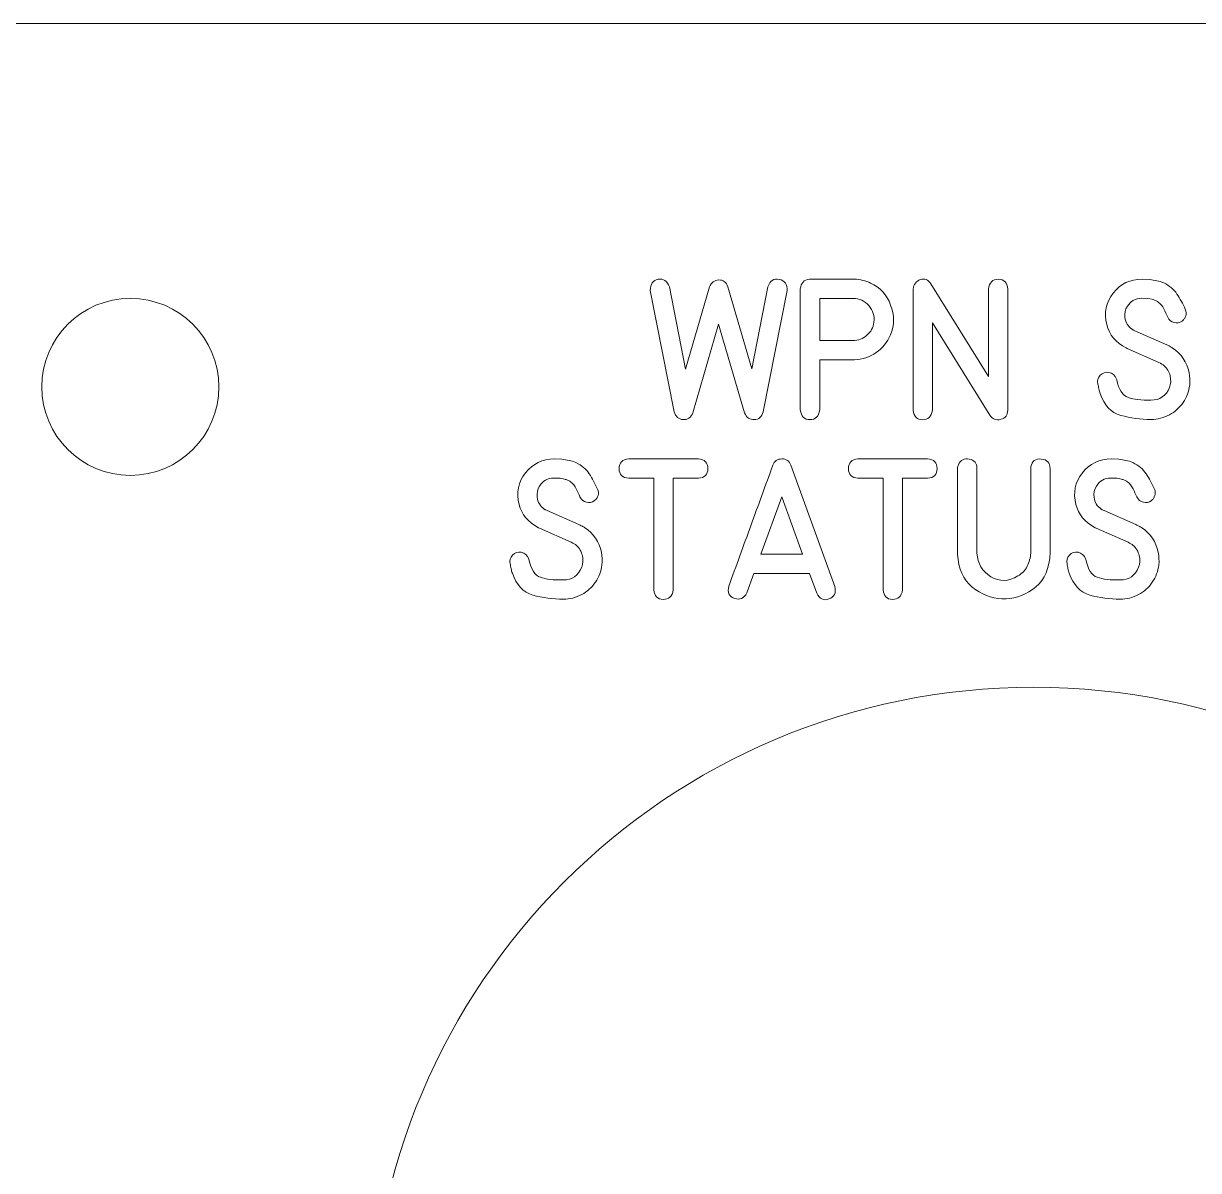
# Model space of a CAD drawing. Header units: millimetres. Extents: x -72 to 72, y -60 to 60.
# Drawn here: x 18.9 to 45.45, y 34.3 to 60.22 of the extents above; entities that cross this region are included whole.
import ezdxf

# ---------------------------------------------------------------- set-up
doc = ezdxf.new("R2010")
doc.units = ezdxf.units.MM
for name, color, linetype in [('CUT', 7, 'Continuous'), ('ENGRAVE', 1, 'Continuous'), ('KNOB_REF_DO_NOT_CUT', 8, 'Continuous')]:
    doc.layers.add(name, color=color, linetype=linetype)

msp = doc.modelspace()

# ---------------------------------------------------------------- linework, layer by layer
at = {"layer": 'CUT', "lineweight": 9}
msp.add_ellipse((21.3111, 52.0091), major_axis=(0, 2), ratio=1, dxfattribs=at)
msp.add_open_spline([(70.6599, -60.1342), (70.9361, -60.152), (71.2072, -60.0547), (71.409, -59.8654), (71.409, -59.8654), (71.6108, -59.676), (71.7252, -59.413), (71.725, -59.1363), (71.725, -59.1363), (71.725, -59.1363), (71.725, -45.2787), (71.725, -45.2787), (71.725, -45.2787), (71.7248, -45.0133), (71.6193, -44.7589), (71.4315, -44.5713), (71.4315, -44.5713), (71.2437, -44.3838), (70.9904, -44.2785), (70.725, -44.2787), (70.725, -44.2787), (70.725, -44.2787), (68.2625, -44.2787), (68.2625, -44.2787), (68.2625, -44.2787), (65.9403, -44.2787), (63.7945, -43.0398), (62.6333, -41.0287), (62.6333, -41.0287), (61.4722, -39.0176), (61.4722, -36.5398), (62.6333, -34.5287), (62.6333, -34.5287), (63.7945, -32.5176), (65.9403, -31.2787), (68.2625, -31.2787), (68.2625, -31.2787), (68.2625, -31.2787), (70.725, -31.2787), (70.725, -31.2787), (70.725, -31.2787), (70.9904, -31.2785), (71.2448, -31.173), (71.4324, -30.9852), (71.4324, -30.9852), (71.6199, -30.7974), (71.7252, -30.5441), (71.725, -30.2787), (71.725, -30.2787), (71.725, -30.2787), (71.725, 40.4463), (71.725, 40.4463), (71.725, 40.4463), (71.7248, 40.7117), (71.6193, 40.9661), (71.4315, 41.1537), (71.4315, 41.1537), (71.2437, 41.3412), (70.9904, 41.4465), (70.725, 41.4463), (70.725, 41.4463), (70.725, 41.4463), (68.2625, 41.4463), (68.2625, 41.4463), (68.2625, 41.4463), (65.9403, 41.4463), (63.7945, 42.6852), (62.6333, 44.6963), (62.6333, 44.6963), (61.4722, 46.7074), (61.4722, 49.1852), (62.6333, 51.1963), (62.6333, 51.1963), (63.7945, 53.2074), (65.9403, 54.4463), (68.2625, 54.4463), (68.2625, 54.4463), (68.2625, 54.4463), (70.725, 54.4463), (70.725, 54.4463), (70.725, 54.4463), (70.9904, 54.4465), (71.2448, 54.552), (71.4324, 54.7398), (71.4324, 54.7398), (71.6199, 54.9276), (71.7252, 55.1809), (71.725, 55.4463), (71.725, 55.4463), (71.725, 55.4463), (71.725, 59.2206), (71.725, 59.2206), (71.725, 59.2206), (71.7248, 59.486), (71.6193, 59.7404), (71.4315, 59.928), (71.4315, 59.928), (71.2437, 60.1155), (70.9904, 60.2208), (70.725, 60.2206), (70.725, 60.2206), (70.725, 60.2206), (-70.725, 60.2206), (-70.725, 60.2206), (-70.725, 60.2206), (-70.9904, 60.2204), (-71.2448, 60.1148), (-71.4324, 59.9271), (-71.4324, 59.9271), (-71.6199, 59.7393), (-71.7252, 59.486), (-71.725, 59.2206), (-71.725, 59.2206), (-71.725, 59.2206), (-71.725, 55.4463), (-71.725, 55.4463), (-71.725, 55.4463), (-71.7248, 55.1809), (-71.6192, 54.9265), (-71.4315, 54.7389), (-71.4315, 54.7389), (-71.2437, 54.5514), (-70.9904, 54.4461), (-70.725, 54.4463), (-70.725, 54.4463), (-70.725, 54.4463), (-68.2625, 54.4463), (-68.2625, 54.4463), (-68.2625, 54.4463), (-65.9403, 54.4463), (-63.7944, 53.2074), (-62.6333, 51.1963), (-62.6333, 51.1963), (-61.4722, 49.1852), (-61.4722, 46.7074), (-62.6333, 44.6963), (-62.6333, 44.6963), (-63.7944, 42.6852), (-65.9403, 41.4463), (-68.2625, 41.4463), (-68.2625, 41.4463), (-68.2625, 41.4463), (-70.725, 41.4463), (-70.725, 41.4463), (-70.725, 41.4463), (-70.9904, 41.4461), (-71.2448, 41.3405), (-71.4324, 41.1528), (-71.4324, 41.1528), (-71.6199, 40.965), (-71.7252, 40.7117), (-71.725, 40.4463), (-71.725, 40.4463), (-71.725, 40.4463), (-71.725, -30.2787), (-71.725, -30.2787), (-71.725, -30.2787), (-71.7248, -30.5441), (-71.6192, -30.7985), (-71.4315, -30.9861), (-71.4315, -30.9861), (-71.2437, -31.1736), (-70.9904, -31.2789), (-70.725, -31.2787), (-70.725, -31.2787), (-70.725, -31.2787), (-68.2625, -31.2787), (-68.2625, -31.2787), (-68.2625, -31.2787), (-65.9403, -31.2787), (-63.7944, -32.5176), (-62.6333, -34.5287), (-62.6333, -34.5287), (-61.4722, -36.5398), (-61.4722, -39.0176), (-62.6333, -41.0287), (-62.6333, -41.0287), (-63.7944, -43.0398), (-65.9403, -44.2787), (-68.2625, -44.2787), (-68.2625, -44.2787), (-68.2625, -44.2787), (-70.725, -44.2787), (-70.725, -44.2787), (-70.725, -44.2787), (-70.9904, -44.2789), (-71.2448, -44.3845), (-71.4324, -44.5722), (-71.4324, -44.5722), (-71.6199, -44.76), (-71.7252, -45.0133), (-71.725, -45.2787), (-71.725, -45.2787), (-71.725, -45.2787), (-71.725, -49.9113), (-71.725, -49.9113), (-71.725, -49.9113), (-71.7247, -50.4387), (-71.3163, -50.8752), (-70.7901, -50.9092), (-70.7901, -50.9092), (-70.7901, -50.9092), (70.6599, -60.1342), (70.6599, -60.1342)], degree=3, knots=[0, 0, 0, 0, 0.0192308, 0.0192308, 0.0192308, 0.0192308, 0.0384615, 0.0384615, 0.0384615, 0.0384615, 0.0576923, 0.0576923, 0.0576923, 0.0576923, 0.0769231, 0.0769231, 0.0769231, 0.0769231, 0.0961538, 0.0961538, 0.0961538, 0.0961538, 0.1153846, 0.1153846, 0.1153846, 0.1153846, 0.1346154, 0.1346154, 0.1346154, 0.1346154, 0.1538462, 0.1538462, 0.1538462, 0.1538462, 0.1730769, 0.1730769, 0.1730769, 0.1730769, 0.1923077, 0.1923077, 0.1923077, 0.1923077, 0.2115385, 0.2115385, 0.2115385, 0.2115385, 0.2307692, 0.2307692, 0.2307692, 0.2307692, 0.25, 0.25, 0.25, 0.25, 0.2692308, 0.2692308, 0.2692308, 0.2692308, 0.2884615, 0.2884615, 0.2884615, 0.2884615, 0.3076923, 0.3076923, 0.3076923, 0.3076923, 0.3269231, 0.3269231, 0.3269231, 0.3269231, 0.3461538, 0.3461538, 0.3461538, 0.3461538, 0.3653846, 0.3653846, 0.3653846, 0.3653846, 0.3846154, 0.3846154, 0.3846154, 0.3846154, 0.4038462, 0.4038462, 0.4038462, 0.4038462, 0.4230769, 0.4230769, 0.4230769, 0.4230769, 0.4423077, 0.4423077, 0.4423077, 0.4423077, 0.4615385, 0.4615385, 0.4615385, 0.4615385, 0.4807692, 0.4807692, 0.4807692, 0.4807692, 0.5, 0.5, 0.5, 0.5, 0.5192308, 0.5192308, 0.5192308, 0.5192308, 0.5384615, 0.5384615, 0.5384615, 0.5384615, 0.5576923, 0.5576923, 0.5576923, 0.5576923, 0.5769231, 0.5769231, 0.5769231, 0.5769231, 0.5961538, 0.5961538, 0.5961538, 0.5961538, 0.6153846, 0.6153846, 0.6153846, 0.6153846, 0.6346154, 0.6346154, 0.6346154, 0.6346154, 0.6538462, 0.6538462, 0.6538462, 0.6538462, 0.6730769, 0.6730769, 0.6730769, 0.6730769, 0.6923077, 0.6923077, 0.6923077, 0.6923077, 0.7115385, 0.7115385, 0.7115385, 0.7115385, 0.7307692, 0.7307692, 0.7307692, 0.7307692, 0.75, 0.75, 0.75, 0.75, 0.7692308, 0.7692308, 0.7692308, 0.7692308, 0.7884615, 0.7884615, 0.7884615, 0.7884615, 0.8076923, 0.8076923, 0.8076923, 0.8076923, 0.8269231, 0.8269231, 0.8269231, 0.8269231, 0.8461538, 0.8461538, 0.8461538, 0.8461538, 0.8653846, 0.8653846, 0.8653846, 0.8653846, 0.8846154, 0.8846154, 0.8846154, 0.8846154, 0.9038462, 0.9038462, 0.9038462, 0.9038462, 0.9230769, 0.9230769, 0.9230769, 0.9230769, 0.9423077, 0.9423077, 0.9423077, 0.9423077, 0.9615385, 0.9615385, 0.9615385, 0.9615385, 1, 1, 1, 1], dxfattribs=at)
at = {"layer": 'ENGRAVE', "lineweight": 9}
for points, knots in [([(34.8162, 54.2674), (34.8162, 54.2674), (35.3591, 52.4132), (35.3591, 52.4132), (35.3591, 52.4132), (35.3591, 52.4132), (35.7216, 54.2674), (35.7216, 54.2674), (35.7216, 54.2674), (35.765, 54.4071), (35.8502, 54.4637), (35.9767, 54.4378), (35.9767, 54.4378), (36.1037, 54.4118), (36.1614, 54.3277), (36.1513, 54.1853), (36.1513, 54.1853), (36.1513, 54.1853), (35.6147, 51.4474), (35.6147, 51.4474), (35.6147, 51.4474), (35.5819, 51.3326), (35.5142, 51.2733), (35.4126, 51.2691), (35.4126, 51.2691), (35.311, 51.2649), (35.2369, 51.3173), (35.1914, 51.4257), (35.1914, 51.4257), (35.1914, 51.4257), (34.6056, 53.4255), (34.6056, 53.4255), (34.6056, 53.4255), (34.6056, 53.4255), (34.0241, 51.4257), (34.0241, 51.4257), (34.0241, 51.4257), (33.977, 51.3141), (33.9039, 51.2617), (33.8055, 51.2691), (33.8055, 51.2691), (33.7076, 51.2765), (33.6383, 51.3358), (33.5981, 51.4474), (33.5981, 51.4474), (33.5981, 51.4474), (33.0615, 54.1853), (33.0615, 54.1853), (33.0615, 54.1853), (33.0615, 54.333), (33.1202, 54.4182), (33.2382, 54.4404), (33.2382, 54.4404), (33.3562, 54.4626), (33.442, 54.4049), (33.4954, 54.2674), (33.4954, 54.2674), (33.4954, 54.2674), (33.8537, 52.41), (33.8537, 52.41), (33.8537, 52.41), (33.8537, 52.41), (34.3961, 54.2674), (34.3961, 54.2674), (34.3961, 54.2674), (34.4405, 54.3695), (34.5119, 54.4224), (34.6093, 54.4256), (34.6093, 54.4256), (34.7072, 54.4288), (34.776, 54.3758), (34.8162, 54.2674)], [0, 0, 0, 0, 0.0526316, 0.0526316, 0.0526316, 0.0526316, 0.1052632, 0.1052632, 0.1052632, 0.1052632, 0.1578947, 0.1578947, 0.1578947, 0.1578947, 0.2105263, 0.2105263, 0.2105263, 0.2105263, 0.2631579, 0.2631579, 0.2631579, 0.2631579, 0.3157895, 0.3157895, 0.3157895, 0.3157895, 0.3684211, 0.3684211, 0.3684211, 0.3684211, 0.4210526, 0.4210526, 0.4210526, 0.4210526, 0.4736842, 0.4736842, 0.4736842, 0.4736842, 0.5263158, 0.5263158, 0.5263158, 0.5263158, 0.5789474, 0.5789474, 0.5789474, 0.5789474, 0.6315789, 0.6315789, 0.6315789, 0.6315789, 0.6842105, 0.6842105, 0.6842105, 0.6842105, 0.7368421, 0.7368421, 0.7368421, 0.7368421, 0.7894737, 0.7894737, 0.7894737, 0.7894737, 0.8421053, 0.8421053, 0.8421053, 0.8421053, 0.8947368, 0.8947368, 0.8947368, 0.8947368, 1, 1, 1, 1]), ([(37.6441, 54.4441), (37.6441, 54.4441), (37.6737, 54.4441), (37.6737, 54.4441), (37.6737, 54.4441), (37.806, 54.4346), (37.9277, 54.4049), (38.0394, 54.3541), (38.0394, 54.3541), (38.2532, 54.2541), (38.4045, 54.089), (38.4934, 53.8594), (38.4934, 53.8594), (38.5823, 53.6302), (38.5813, 53.4064), (38.4908, 53.1884), (38.4908, 53.1884), (38.4172, 53.0159), (38.3087, 52.8804), (38.1648, 52.783), (38.1648, 52.783), (38.0214, 52.6852), (37.8574, 52.6306), (37.6737, 52.6195), (37.6737, 52.6195), (37.6737, 52.6195), (37.6441, 52.6179), (37.6441, 52.6179), (37.6441, 52.6179), (37.6441, 52.6179), (36.8906, 52.6179), (36.8906, 52.6179), (36.8906, 52.6179), (36.8906, 52.6179), (36.8906, 51.4876), (36.8906, 51.4876), (36.8906, 51.4876), (36.8721, 51.3421), (36.7985, 51.2691), (36.6704, 51.2691), (36.6704, 51.2691), (36.5424, 51.2691), (36.4694, 51.3421), (36.4519, 51.4876), (36.4519, 51.4876), (36.4519, 51.4876), (36.4519, 54.2271), (36.4519, 54.2271), (36.4519, 54.2271), (36.4672, 54.3552), (36.5355, 54.4277), (36.6567, 54.4441), (36.6567, 54.4441), (36.6567, 54.4441), (36.6704, 54.4441), (36.6704, 54.4441), (36.6704, 54.4441), (36.6704, 54.4441), (37.6441, 54.4441), (37.6441, 54.4441)], [0, 0, 0, 0, 0.0625, 0.0625, 0.0625, 0.0625, 0.125, 0.125, 0.125, 0.125, 0.1875, 0.1875, 0.1875, 0.1875, 0.25, 0.25, 0.25, 0.25, 0.3125, 0.3125, 0.3125, 0.3125, 0.375, 0.375, 0.375, 0.375, 0.4375, 0.4375, 0.4375, 0.4375, 0.5, 0.5, 0.5, 0.5, 0.5625, 0.5625, 0.5625, 0.5625, 0.625, 0.625, 0.625, 0.625, 0.6875, 0.6875, 0.6875, 0.6875, 0.75, 0.75, 0.75, 0.75, 0.8125, 0.8125, 0.8125, 0.8125, 0.875, 0.875, 0.875, 0.875, 1, 1, 1, 1]), ([(41.1398, 51.4829), (41.1398, 51.3744), (41.0874, 51.3056), (40.9826, 51.276), (40.9826, 51.276), (40.8773, 51.2469), (40.7964, 51.2776), (40.7382, 51.3686), (40.7382, 51.3686), (40.7382, 51.3686), (39.4359, 53.4567), (39.4359, 53.4567), (39.4359, 53.4567), (39.4359, 53.4567), (39.4359, 51.4829), (39.4359, 51.4829), (39.4359, 51.4829), (39.4131, 51.3384), (39.3401, 51.2659), (39.2168, 51.2659), (39.2168, 51.2659), (39.093, 51.2659), (39.0205, 51.3384), (38.9988, 51.4829), (38.9988, 51.4829), (38.9988, 51.4829), (38.9988, 54.2208), (38.9988, 54.2208), (38.9988, 54.2208), (39.0141, 54.3282), (39.0692, 54.3991), (39.1639, 54.4335), (39.1639, 54.4335), (39.2586, 54.4674), (39.3375, 54.4351), (39.4004, 54.3372), (39.4004, 54.3372), (39.4004, 54.3372), (40.7027, 52.2459), (40.7027, 52.2459), (40.7027, 52.2459), (40.7027, 52.2459), (40.7027, 54.2208), (40.7027, 54.2208), (40.7027, 54.2208), (40.7223, 54.3684), (40.7974, 54.442), (40.9281, 54.4404), (40.9281, 54.4404), (41.0588, 54.4388), (41.1292, 54.3658), (41.1398, 54.2208), (41.1398, 54.2208), (41.1398, 54.2208), (41.1398, 51.4829), (41.1398, 51.4829)], [0, 0, 0, 0, 0.0666667, 0.0666667, 0.0666667, 0.0666667, 0.1333333, 0.1333333, 0.1333333, 0.1333333, 0.2, 0.2, 0.2, 0.2, 0.2666667, 0.2666667, 0.2666667, 0.2666667, 0.3333333, 0.3333333, 0.3333333, 0.3333333, 0.4, 0.4, 0.4, 0.4, 0.4666667, 0.4666667, 0.4666667, 0.4666667, 0.5333333, 0.5333333, 0.5333333, 0.5333333, 0.6, 0.6, 0.6, 0.6, 0.6666667, 0.6666667, 0.6666667, 0.6666667, 0.7333333, 0.7333333, 0.7333333, 0.7333333, 0.8, 0.8, 0.8, 0.8, 0.8666667, 0.8666667, 0.8666667, 0.8666667, 1, 1, 1, 1]), ([(44.7318, 52.9587), (44.7318, 52.9587), (44.7566, 52.9481), (44.7566, 52.9481), (44.7566, 52.9481), (44.7566, 52.9481), (44.7847, 52.9344), (44.7847, 52.9344), (44.7847, 52.9344), (44.7847, 52.9344), (44.8095, 52.9201), (44.8095, 52.9201), (44.8095, 52.9201), (44.8164, 52.9148), (44.8249, 52.91), (44.8334, 52.9053), (44.8334, 52.9053), (44.8424, 52.9011), (44.8508, 52.8958), (44.8593, 52.891), (44.8593, 52.891), (45.0635, 52.7566), (45.1905, 52.5703), (45.2387, 52.3327), (45.2387, 52.3327), (45.2572, 52.2396), (45.2615, 52.1438), (45.2514, 52.0459), (45.2514, 52.0459), (45.2345, 51.9052), (45.1853, 51.7755), (45.1032, 51.6559), (45.1032, 51.6559), (45.0212, 51.5363), (44.918, 51.4443), (44.7942, 51.3792), (44.7942, 51.3792), (44.6608, 51.3088), (44.5227, 51.2739), (44.3799, 51.2739), (44.3799, 51.2739), (44.1401, 51.2739), (43.9115, 51.3046), (43.693, 51.3659), (43.693, 51.3659), (43.475, 51.4273), (43.3194, 51.5919), (43.2268, 51.8597), (43.2268, 51.8597), (43.2141, 51.894), (43.2051, 51.929), (43.1988, 51.965), (43.1988, 51.965), (43.1924, 52.0015), (43.185, 52.0375), (43.1771, 52.074), (43.1771, 52.074), (43.1617, 52.148), (43.1797, 52.2137), (43.2321, 52.2708), (43.2321, 52.2708), (43.284, 52.3274), (43.349, 52.3491), (43.4263, 52.3359), (43.4263, 52.3359), (43.5083, 52.319), (43.5649, 52.2687), (43.5972, 52.184), (43.5972, 52.184), (43.5972, 52.184), (43.602, 52.1697), (43.602, 52.1697), (43.602, 52.1697), (43.6512, 51.9454), (43.738, 51.8115), (43.8613, 51.7681), (43.8613, 51.7681), (43.9851, 51.7247), (44.1566, 51.7051), (44.3767, 51.7094), (44.3767, 51.7094), (44.5794, 51.7094), (44.7185, 51.8046), (44.7942, 51.9946), (44.7942, 51.9946), (44.827, 52.0793), (44.8323, 52.1676), (44.8095, 52.2592), (44.8095, 52.2592), (44.7868, 52.3502), (44.7418, 52.4269), (44.6746, 52.4878), (44.6746, 52.4878), (44.6444, 52.5137), (44.6053, 52.5375), (44.5566, 52.5603), (44.5566, 52.5603), (44.5566, 52.5603), (43.8391, 52.8751), (43.8391, 52.8751), (43.8391, 52.8751), (43.8391, 52.8751), (43.8158, 52.8878), (43.8158, 52.8878), (43.8158, 52.8878), (43.5808, 53.0116), (43.4353, 53.1879), (43.3787, 53.4165), (43.3787, 53.4165), (43.3094, 53.681), (43.3575, 53.9181), (43.5237, 54.1287), (43.5237, 54.1287), (43.6893, 54.3388), (43.9073, 54.4441), (44.1767, 54.4441), (44.1767, 54.4441), (44.1767, 54.4441), (44.3476, 54.4393), (44.3476, 54.4393), (44.3476, 54.4393), (44.4031, 54.4293), (44.4571, 54.4192), (44.5084, 54.4092), (44.5084, 54.4092), (44.5603, 54.3997), (44.6127, 54.3827), (44.6651, 54.3589), (44.6651, 54.3589), (44.7953, 54.2981), (44.8953, 54.2139), (44.9646, 54.1076), (44.9646, 54.1076), (45.0339, 54.0012), (45.0964, 53.8858), (45.1519, 53.762), (45.1519, 53.762), (45.1572, 53.7504), (45.162, 53.7371), (45.1662, 53.7218), (45.1662, 53.7218), (45.1773, 53.671), (45.172, 53.625), (45.1503, 53.5837), (45.1503, 53.5837), (45.1382, 53.5577), (45.1249, 53.5382), (45.1117, 53.5249), (45.1117, 53.5249), (45.0985, 53.5112), (45.0874, 53.5022), (45.0794, 53.4969), (45.0794, 53.4969), (45.0254, 53.4588), (44.9667, 53.4472), (44.9027, 53.463), (44.9027, 53.463), (44.8381, 53.4773), (44.7894, 53.5186), (44.755, 53.5869), (44.755, 53.5869), (44.7281, 53.6466), (44.6995, 53.708), (44.6693, 53.7705), (44.6693, 53.7705), (44.6386, 53.8329), (44.5958, 53.8848), (44.5413, 53.9266), (44.5413, 53.9266), (44.5185, 53.943), (44.4963, 53.9552), (44.4751, 53.9626), (44.4751, 53.9626), (44.4539, 53.9705), (44.4307, 53.979), (44.4047, 53.9885), (44.4047, 53.9885), (44.4047, 53.9885), (44.3042, 54.0054), (44.3042, 54.0054), (44.3042, 54.0054), (44.3042, 54.0054), (44.1613, 54.0102), (44.1613, 54.0102), (44.1613, 54.0102), (44.0227, 54.0081), (43.9168, 53.9483), (43.8438, 53.8303), (43.8438, 53.8303), (43.7941, 53.7546), (43.7756, 53.6705), (43.7877, 53.5773), (43.7877, 53.5773), (43.802, 53.463), (43.856, 53.3741), (43.9491, 53.3106), (43.9491, 53.3106), (43.9534, 53.308), (43.9576, 53.3043), (43.9629, 53.3006), (43.9629, 53.3006), (43.9682, 53.2974), (43.974, 53.2937), (43.9798, 53.2905), (43.9798, 53.2905), (43.9798, 53.2905), (43.9973, 53.2831), (43.9973, 53.2831), (43.9973, 53.2831), (43.9973, 53.2831), (44.0158, 53.2752), (44.0158, 53.2752), (44.0158, 53.2752), (44.0158, 53.2752), (44.7318, 52.9587), (44.7318, 52.9587)], [0, 0, 0, 0, 0.0181818, 0.0181818, 0.0181818, 0.0181818, 0.0363636, 0.0363636, 0.0363636, 0.0363636, 0.0545455, 0.0545455, 0.0545455, 0.0545455, 0.0727273, 0.0727273, 0.0727273, 0.0727273, 0.0909091, 0.0909091, 0.0909091, 0.0909091, 0.1090909, 0.1090909, 0.1090909, 0.1090909, 0.1272727, 0.1272727, 0.1272727, 0.1272727, 0.1454545, 0.1454545, 0.1454545, 0.1454545, 0.1636364, 0.1636364, 0.1636364, 0.1636364, 0.1818182, 0.1818182, 0.1818182, 0.1818182, 0.2, 0.2, 0.2, 0.2, 0.2181818, 0.2181818, 0.2181818, 0.2181818, 0.2363636, 0.2363636, 0.2363636, 0.2363636, 0.2545455, 0.2545455, 0.2545455, 0.2545455, 0.2727273, 0.2727273, 0.2727273, 0.2727273, 0.2909091, 0.2909091, 0.2909091, 0.2909091, 0.3090909, 0.3090909, 0.3090909, 0.3090909, 0.3272727, 0.3272727, 0.3272727, 0.3272727, 0.3454545, 0.3454545, 0.3454545, 0.3454545, 0.3636364, 0.3636364, 0.3636364, 0.3636364, 0.3818182, 0.3818182, 0.3818182, 0.3818182, 0.4, 0.4, 0.4, 0.4, 0.4181818, 0.4181818, 0.4181818, 0.4181818, 0.4363636, 0.4363636, 0.4363636, 0.4363636, 0.4545455, 0.4545455, 0.4545455, 0.4545455, 0.4727273, 0.4727273, 0.4727273, 0.4727273, 0.4909091, 0.4909091, 0.4909091, 0.4909091, 0.5090909, 0.5090909, 0.5090909, 0.5090909, 0.5272727, 0.5272727, 0.5272727, 0.5272727, 0.5454545, 0.5454545, 0.5454545, 0.5454545, 0.5636364, 0.5636364, 0.5636364, 0.5636364, 0.5818182, 0.5818182, 0.5818182, 0.5818182, 0.6, 0.6, 0.6, 0.6, 0.6181818, 0.6181818, 0.6181818, 0.6181818, 0.6363636, 0.6363636, 0.6363636, 0.6363636, 0.6545455, 0.6545455, 0.6545455, 0.6545455, 0.6727273, 0.6727273, 0.6727273, 0.6727273, 0.6909091, 0.6909091, 0.6909091, 0.6909091, 0.7090909, 0.7090909, 0.7090909, 0.7090909, 0.7272727, 0.7272727, 0.7272727, 0.7272727, 0.7454545, 0.7454545, 0.7454545, 0.7454545, 0.7636364, 0.7636364, 0.7636364, 0.7636364, 0.7818182, 0.7818182, 0.7818182, 0.7818182, 0.8, 0.8, 0.8, 0.8, 0.8181818, 0.8181818, 0.8181818, 0.8181818, 0.8363636, 0.8363636, 0.8363636, 0.8363636, 0.8545455, 0.8545455, 0.8545455, 0.8545455, 0.8727273, 0.8727273, 0.8727273, 0.8727273, 0.8909091, 0.8909091, 0.8909091, 0.8909091, 0.9090909, 0.9090909, 0.9090909, 0.9090909, 0.9272727, 0.9272727, 0.9272727, 0.9272727, 0.9454545, 0.9454545, 0.9454545, 0.9454545, 0.9636364, 0.9636364, 0.9636364, 0.9636364, 1, 1, 1, 1]), ([(37.6441, 54.007), (37.6441, 54.007), (36.8906, 54.007), (36.8906, 54.007), (36.8906, 54.007), (36.8906, 54.007), (36.8906, 53.0566), (36.8906, 53.0566), (36.8906, 53.0566), (36.8906, 53.0566), (37.6441, 53.0566), (37.6441, 53.0566), (37.6441, 53.0566), (37.7621, 53.0566), (37.8658, 53.0958), (37.9563, 53.1746), (37.9563, 53.1746), (38.0468, 53.2529), (38.0997, 53.3514), (38.1156, 53.4688), (38.1156, 53.4688), (38.1341, 53.6117), (38.0955, 53.7371), (38.0008, 53.8451), (38.0008, 53.8451), (37.9055, 53.953), (37.7865, 54.007), (37.6441, 54.007)], [0, 0, 0, 0, 0.125, 0.125, 0.125, 0.125, 0.25, 0.25, 0.25, 0.25, 0.375, 0.375, 0.375, 0.375, 0.5, 0.5, 0.5, 0.5, 0.625, 0.625, 0.625, 0.625, 0.75, 0.75, 0.75, 0.75, 1, 1, 1, 1]), ([(31.4492, 48.8964), (31.4492, 48.8964), (31.474, 48.8858), (31.474, 48.8858), (31.474, 48.8858), (31.474, 48.8858), (31.5021, 48.8721), (31.5021, 48.8721), (31.5021, 48.8721), (31.5021, 48.8721), (31.5269, 48.8578), (31.5269, 48.8578), (31.5269, 48.8578), (31.5338, 48.8525), (31.5423, 48.8477), (31.5508, 48.843), (31.5508, 48.843), (31.5598, 48.8388), (31.5682, 48.8335), (31.5767, 48.8287), (31.5767, 48.8287), (31.7809, 48.6943), (31.9079, 48.508), (31.9561, 48.2704), (31.9561, 48.2704), (31.9746, 48.1773), (31.9789, 48.0815), (31.9688, 47.9836), (31.9688, 47.9836), (31.9519, 47.8429), (31.9027, 47.7132), (31.8206, 47.5936), (31.8206, 47.5936), (31.7386, 47.474), (31.6354, 47.382), (31.5116, 47.3169), (31.5116, 47.3169), (31.3782, 47.2465), (31.2401, 47.2116), (31.0973, 47.2116), (31.0973, 47.2116), (30.8575, 47.2116), (30.6289, 47.2423), (30.4104, 47.3036), (30.4104, 47.3036), (30.1924, 47.365), (30.0368, 47.5296), (29.9442, 47.7974), (29.9442, 47.7974), (29.9315, 47.8317), (29.9225, 47.8667), (29.9162, 47.9027), (29.9162, 47.9027), (29.9098, 47.9392), (29.9024, 47.9752), (29.8945, 48.0117), (29.8945, 48.0117), (29.8791, 48.0857), (29.8971, 48.1514), (29.9495, 48.2085), (29.9495, 48.2085), (30.0014, 48.2651), (30.0664, 48.2868), (30.1437, 48.2736), (30.1437, 48.2736), (30.2257, 48.2567), (30.2823, 48.2064), (30.3146, 48.1217), (30.3146, 48.1217), (30.3146, 48.1217), (30.3194, 48.1074), (30.3194, 48.1074), (30.3194, 48.1074), (30.3686, 47.8831), (30.4554, 47.7492), (30.5787, 47.7058), (30.5787, 47.7058), (30.7025, 47.6624), (30.874, 47.6428), (31.0941, 47.6471), (31.0941, 47.6471), (31.2968, 47.6471), (31.4359, 47.7423), (31.5116, 47.9323), (31.5116, 47.9323), (31.5444, 48.017), (31.5497, 48.1053), (31.5269, 48.1969), (31.5269, 48.1969), (31.5042, 48.2879), (31.4592, 48.3646), (31.392, 48.4255), (31.392, 48.4255), (31.3618, 48.4514), (31.3227, 48.4752), (31.274, 48.498), (31.274, 48.498), (31.274, 48.498), (30.5565, 48.8128), (30.5565, 48.8128), (30.5565, 48.8128), (30.5565, 48.8128), (30.5332, 48.8255), (30.5332, 48.8255), (30.5332, 48.8255), (30.2982, 48.9493), (30.1527, 49.1256), (30.0961, 49.3542), (30.0961, 49.3542), (30.0268, 49.6187), (30.0749, 49.8558), (30.2411, 50.0664), (30.2411, 50.0664), (30.4067, 50.2765), (30.6247, 50.3818), (30.8941, 50.3818), (30.8941, 50.3818), (30.8941, 50.3818), (31.065, 50.377), (31.065, 50.377), (31.065, 50.377), (31.1205, 50.367), (31.1745, 50.3569), (31.2258, 50.3469), (31.2258, 50.3469), (31.2777, 50.3374), (31.3301, 50.3204), (31.3825, 50.2966), (31.3825, 50.2966), (31.5127, 50.2358), (31.6127, 50.1516), (31.682, 50.0453), (31.682, 50.0453), (31.7513, 49.9389), (31.8138, 49.8235), (31.8693, 49.6997), (31.8693, 49.6997), (31.8746, 49.6881), (31.8794, 49.6748), (31.8836, 49.6595), (31.8836, 49.6595), (31.8947, 49.6087), (31.8894, 49.5627), (31.8677, 49.5214), (31.8677, 49.5214), (31.8556, 49.4954), (31.8423, 49.4759), (31.8291, 49.4626), (31.8291, 49.4626), (31.8159, 49.4489), (31.8048, 49.4399), (31.7968, 49.4346), (31.7968, 49.4346), (31.7428, 49.3965), (31.6841, 49.3849), (31.6201, 49.4007), (31.6201, 49.4007), (31.5555, 49.415), (31.5068, 49.4563), (31.4724, 49.5246), (31.4724, 49.5246), (31.4455, 49.5843), (31.4169, 49.6457), (31.3867, 49.7082), (31.3867, 49.7082), (31.356, 49.7706), (31.3132, 49.8225), (31.2587, 49.8643), (31.2587, 49.8643), (31.2359, 49.8807), (31.2137, 49.8929), (31.1925, 49.9003), (31.1925, 49.9003), (31.1713, 49.9082), (31.1481, 49.9167), (31.1221, 49.9262), (31.1221, 49.9262), (31.1221, 49.9262), (31.0216, 49.9431), (31.0216, 49.9431), (31.0216, 49.9431), (31.0216, 49.9431), (30.8787, 49.9479), (30.8787, 49.9479), (30.8787, 49.9479), (30.7401, 49.9458), (30.6342, 49.886), (30.5612, 49.768), (30.5612, 49.768), (30.5115, 49.6923), (30.493, 49.6082), (30.5051, 49.515), (30.5051, 49.515), (30.5194, 49.4007), (30.5734, 49.3118), (30.6665, 49.2483), (30.6665, 49.2483), (30.6708, 49.2457), (30.675, 49.242), (30.6803, 49.2383), (30.6803, 49.2383), (30.6856, 49.2351), (30.6914, 49.2314), (30.6972, 49.2282), (30.6972, 49.2282), (30.6972, 49.2282), (30.7147, 49.2208), (30.7147, 49.2208), (30.7147, 49.2208), (30.7147, 49.2208), (30.7332, 49.2129), (30.7332, 49.2129), (30.7332, 49.2129), (30.7332, 49.2129), (31.4492, 48.8964), (31.4492, 48.8964)], [0, 0, 0, 0, 0.0181818, 0.0181818, 0.0181818, 0.0181818, 0.0363636, 0.0363636, 0.0363636, 0.0363636, 0.0545455, 0.0545455, 0.0545455, 0.0545455, 0.0727273, 0.0727273, 0.0727273, 0.0727273, 0.0909091, 0.0909091, 0.0909091, 0.0909091, 0.1090909, 0.1090909, 0.1090909, 0.1090909, 0.1272727, 0.1272727, 0.1272727, 0.1272727, 0.1454545, 0.1454545, 0.1454545, 0.1454545, 0.1636364, 0.1636364, 0.1636364, 0.1636364, 0.1818182, 0.1818182, 0.1818182, 0.1818182, 0.2, 0.2, 0.2, 0.2, 0.2181818, 0.2181818, 0.2181818, 0.2181818, 0.2363636, 0.2363636, 0.2363636, 0.2363636, 0.2545455, 0.2545455, 0.2545455, 0.2545455, 0.2727273, 0.2727273, 0.2727273, 0.2727273, 0.2909091, 0.2909091, 0.2909091, 0.2909091, 0.3090909, 0.3090909, 0.3090909, 0.3090909, 0.3272727, 0.3272727, 0.3272727, 0.3272727, 0.3454545, 0.3454545, 0.3454545, 0.3454545, 0.3636364, 0.3636364, 0.3636364, 0.3636364, 0.3818182, 0.3818182, 0.3818182, 0.3818182, 0.4, 0.4, 0.4, 0.4, 0.4181818, 0.4181818, 0.4181818, 0.4181818, 0.4363636, 0.4363636, 0.4363636, 0.4363636, 0.4545455, 0.4545455, 0.4545455, 0.4545455, 0.4727273, 0.4727273, 0.4727273, 0.4727273, 0.4909091, 0.4909091, 0.4909091, 0.4909091, 0.5090909, 0.5090909, 0.5090909, 0.5090909, 0.5272727, 0.5272727, 0.5272727, 0.5272727, 0.5454545, 0.5454545, 0.5454545, 0.5454545, 0.5636364, 0.5636364, 0.5636364, 0.5636364, 0.5818182, 0.5818182, 0.5818182, 0.5818182, 0.6, 0.6, 0.6, 0.6, 0.6181818, 0.6181818, 0.6181818, 0.6181818, 0.6363636, 0.6363636, 0.6363636, 0.6363636, 0.6545455, 0.6545455, 0.6545455, 0.6545455, 0.6727273, 0.6727273, 0.6727273, 0.6727273, 0.6909091, 0.6909091, 0.6909091, 0.6909091, 0.7090909, 0.7090909, 0.7090909, 0.7090909, 0.7272727, 0.7272727, 0.7272727, 0.7272727, 0.7454545, 0.7454545, 0.7454545, 0.7454545, 0.7636364, 0.7636364, 0.7636364, 0.7636364, 0.7818182, 0.7818182, 0.7818182, 0.7818182, 0.8, 0.8, 0.8, 0.8, 0.8181818, 0.8181818, 0.8181818, 0.8181818, 0.8363636, 0.8363636, 0.8363636, 0.8363636, 0.8545455, 0.8545455, 0.8545455, 0.8545455, 0.8727273, 0.8727273, 0.8727273, 0.8727273, 0.8909091, 0.8909091, 0.8909091, 0.8909091, 0.9090909, 0.9090909, 0.9090909, 0.9090909, 0.9272727, 0.9272727, 0.9272727, 0.9272727, 0.9454545, 0.9454545, 0.9454545, 0.9454545, 0.9636364, 0.9636364, 0.9636364, 0.9636364, 1, 1, 1, 1]), ([(33.1435, 47.4238), (33.1435, 47.4238), (33.1435, 49.9447), (33.1435, 49.9447), (33.1435, 49.9447), (33.1435, 49.9447), (32.5747, 49.9447), (32.5747, 49.9447), (32.5747, 49.9447), (32.4302, 49.9558), (32.3577, 50.0288), (32.3582, 50.1622), (32.3582, 50.1622), (32.3588, 50.2961), (32.4313, 50.3696), (32.5747, 50.3818), (32.5747, 50.3818), (32.5747, 50.3818), (34.1484, 50.3818), (34.1484, 50.3818), (34.1484, 50.3818), (34.2907, 50.3707), (34.3627, 50.2971), (34.3632, 50.1622), (34.3632, 50.1622), (34.3638, 50.0278), (34.2918, 49.9548), (34.1484, 49.9447), (34.1484, 49.9447), (34.1484, 49.9447), (33.5811, 49.9447), (33.5811, 49.9447), (33.5811, 49.9447), (33.5811, 49.9447), (33.5811, 47.4238), (33.5811, 47.4238), (33.5811, 47.4238), (33.5573, 47.2772), (33.4811, 47.2047), (33.352, 47.2068), (33.352, 47.2068), (33.2234, 47.2089), (33.1541, 47.2814), (33.1435, 47.4238)], [0, 0, 0, 0, 0.0833333, 0.0833333, 0.0833333, 0.0833333, 0.1666667, 0.1666667, 0.1666667, 0.1666667, 0.25, 0.25, 0.25, 0.25, 0.3333333, 0.3333333, 0.3333333, 0.3333333, 0.4166667, 0.4166667, 0.4166667, 0.4166667, 0.5, 0.5, 0.5, 0.5, 0.5833333, 0.5833333, 0.5833333, 0.5833333, 0.6666667, 0.6666667, 0.6666667, 0.6666667, 0.75, 0.75, 0.75, 0.75, 0.8333333, 0.8333333, 0.8333333, 0.8333333, 1, 1, 1, 1]), ([(34.8368, 47.5058), (35.0019, 47.9619), (35.1675, 48.4175), (35.3332, 48.8726), (35.3332, 48.8726), (35.4993, 49.3277), (35.6655, 49.7833), (35.8316, 50.2389), (35.8316, 50.2389), (35.866, 50.3331), (35.9338, 50.3807), (36.0348, 50.3818), (36.0348, 50.3818), (36.1364, 50.3829), (36.2047, 50.3352), (36.2396, 50.2389), (36.2396, 50.2389), (36.2396, 50.2389), (37.2334, 47.4984), (37.2334, 47.4984), (37.2334, 47.4984), (37.2641, 47.3523), (37.2197, 47.2587), (37.1001, 47.2163), (37.1001, 47.2163), (36.9799, 47.1735), (36.8879, 47.2174), (36.8222, 47.3465), (36.8222, 47.3465), (36.8222, 47.3465), (36.663, 47.7899), (36.663, 47.7899), (36.663, 47.7899), (36.663, 47.7899), (35.3993, 47.7899), (35.3993, 47.7899), (35.3993, 47.7899), (35.3993, 47.7899), (35.2443, 47.3571), (35.2443, 47.3571), (35.2443, 47.3571), (35.1781, 47.2269), (35.0839, 47.1846), (34.9622, 47.2296), (34.9622, 47.2296), (34.84, 47.274), (34.7982, 47.3666), (34.8368, 47.5058)], [0, 0, 0, 0, 0.0769231, 0.0769231, 0.0769231, 0.0769231, 0.1538462, 0.1538462, 0.1538462, 0.1538462, 0.2307692, 0.2307692, 0.2307692, 0.2307692, 0.3076923, 0.3076923, 0.3076923, 0.3076923, 0.3846154, 0.3846154, 0.3846154, 0.3846154, 0.4615385, 0.4615385, 0.4615385, 0.4615385, 0.5384615, 0.5384615, 0.5384615, 0.5384615, 0.6153846, 0.6153846, 0.6153846, 0.6153846, 0.6923077, 0.6923077, 0.6923077, 0.6923077, 0.7692308, 0.7692308, 0.7692308, 0.7692308, 0.8461538, 0.8461538, 0.8461538, 0.8461538, 1, 1, 1, 1]), ([(38.3245, 47.4238), (38.3245, 47.4238), (38.3245, 49.9447), (38.3245, 49.9447), (38.3245, 49.9447), (38.3245, 49.9447), (37.7557, 49.9447), (37.7557, 49.9447), (37.7557, 49.9447), (37.6112, 49.9558), (37.5387, 50.0288), (37.5392, 50.1622), (37.5392, 50.1622), (37.5398, 50.2961), (37.6123, 50.3696), (37.7557, 50.3818), (37.7557, 50.3818), (37.7557, 50.3818), (39.3294, 50.3818), (39.3294, 50.3818), (39.3294, 50.3818), (39.4717, 50.3707), (39.5437, 50.2971), (39.5442, 50.1622), (39.5442, 50.1622), (39.5448, 50.0278), (39.4728, 49.9548), (39.3294, 49.9447), (39.3294, 49.9447), (39.3294, 49.9447), (38.7621, 49.9447), (38.7621, 49.9447), (38.7621, 49.9447), (38.7621, 49.9447), (38.7621, 47.4238), (38.7621, 47.4238), (38.7621, 47.4238), (38.7383, 47.2772), (38.6621, 47.2047), (38.533, 47.2068), (38.533, 47.2068), (38.4044, 47.2089), (38.3351, 47.2814), (38.3245, 47.4238)], [0, 0, 0, 0, 0.0833333, 0.0833333, 0.0833333, 0.0833333, 0.1666667, 0.1666667, 0.1666667, 0.1666667, 0.25, 0.25, 0.25, 0.25, 0.3333333, 0.3333333, 0.3333333, 0.3333333, 0.4166667, 0.4166667, 0.4166667, 0.4166667, 0.5, 0.5, 0.5, 0.5, 0.5833333, 0.5833333, 0.5833333, 0.5833333, 0.6666667, 0.6666667, 0.6666667, 0.6666667, 0.75, 0.75, 0.75, 0.75, 0.8333333, 0.8333333, 0.8333333, 0.8333333, 1, 1, 1, 1]), ([(42.0964, 48.2535), (42.0964, 48.2535), (42.0964, 48.2223), (42.0964, 48.2223), (42.0964, 48.2223), (42.0932, 48.1704), (42.0911, 48.1397), (42.0906, 48.1291), (42.0906, 48.1291), (42.0472, 47.8132), (41.917, 47.5799), (41.7011, 47.4291), (41.7011, 47.4291), (41.4852, 47.2788), (41.2545, 47.2084), (41.01, 47.2184), (41.01, 47.2184), (40.765, 47.2285), (40.5406, 47.3174), (40.338, 47.4857), (40.338, 47.4857), (40.1348, 47.6545), (40.0242, 47.9), (40.0067, 48.2223), (40.0067, 48.2223), (40.0067, 48.2223), (40.0067, 48.2535), (40.0067, 48.2535), (40.0067, 48.2535), (40.0067, 48.2535), (40.0067, 50.1648), (40.0067, 50.1648), (40.0067, 50.1648), (40.0067, 50.1955), (40.0125, 50.2236), (40.0236, 50.2485), (40.0236, 50.2485), (40.0734, 50.3569), (40.1559, 50.3998), (40.2713, 50.377), (40.2713, 50.377), (40.3861, 50.3543), (40.4438, 50.2834), (40.4438, 50.1648), (40.4438, 50.1648), (40.4438, 50.1648), (40.4438, 48.2535), (40.4438, 48.2535), (40.4438, 48.2535), (40.4591, 48.0154), (40.5639, 47.8376), (40.7576, 47.7201), (40.7576, 47.7201), (40.9518, 47.6021), (41.1555, 47.6074), (41.3693, 47.7354), (41.3693, 47.7354), (41.4656, 47.7921), (41.536, 47.8656), (41.581, 47.9556), (41.581, 47.9556), (41.626, 48.0455), (41.6524, 48.145), (41.6609, 48.2535), (41.6609, 48.2535), (41.6609, 48.2535), (41.6609, 50.1648), (41.6609, 50.1648), (41.6609, 50.1648), (41.6609, 50.1834), (41.6619, 50.1971), (41.6641, 50.2066), (41.6641, 50.2066), (41.6879, 50.3336), (41.7657, 50.3913), (41.8979, 50.3786), (41.8979, 50.3786), (42.0302, 50.3665), (42.0964, 50.295), (42.0964, 50.1648), (42.0964, 50.1648), (42.0964, 50.1648), (42.0964, 48.2535), (42.0964, 48.2535)], [0, 0, 0, 0, 0.0454545, 0.0454545, 0.0454545, 0.0454545, 0.0909091, 0.0909091, 0.0909091, 0.0909091, 0.1363636, 0.1363636, 0.1363636, 0.1363636, 0.1818182, 0.1818182, 0.1818182, 0.1818182, 0.2272727, 0.2272727, 0.2272727, 0.2272727, 0.2727273, 0.2727273, 0.2727273, 0.2727273, 0.3181818, 0.3181818, 0.3181818, 0.3181818, 0.3636364, 0.3636364, 0.3636364, 0.3636364, 0.4090909, 0.4090909, 0.4090909, 0.4090909, 0.4545455, 0.4545455, 0.4545455, 0.4545455, 0.5, 0.5, 0.5, 0.5, 0.5454545, 0.5454545, 0.5454545, 0.5454545, 0.5909091, 0.5909091, 0.5909091, 0.5909091, 0.6363636, 0.6363636, 0.6363636, 0.6363636, 0.6818182, 0.6818182, 0.6818182, 0.6818182, 0.7272727, 0.7272727, 0.7272727, 0.7272727, 0.7727273, 0.7727273, 0.7727273, 0.7727273, 0.8181818, 0.8181818, 0.8181818, 0.8181818, 0.8636364, 0.8636364, 0.8636364, 0.8636364, 0.9090909, 0.9090909, 0.9090909, 0.9090909, 1, 1, 1, 1]), ([(44.0342, 48.8964), (44.0342, 48.8964), (44.059, 48.8858), (44.059, 48.8858), (44.059, 48.8858), (44.059, 48.8858), (44.0871, 48.8721), (44.0871, 48.8721), (44.0871, 48.8721), (44.0871, 48.8721), (44.1119, 48.8578), (44.1119, 48.8578), (44.1119, 48.8578), (44.1188, 48.8525), (44.1273, 48.8477), (44.1358, 48.843), (44.1358, 48.843), (44.1448, 48.8388), (44.1532, 48.8335), (44.1617, 48.8287), (44.1617, 48.8287), (44.3659, 48.6943), (44.4929, 48.508), (44.5411, 48.2704), (44.5411, 48.2704), (44.5596, 48.1773), (44.5639, 48.0815), (44.5538, 47.9836), (44.5538, 47.9836), (44.5369, 47.8429), (44.4877, 47.7132), (44.4056, 47.5936), (44.4056, 47.5936), (44.3236, 47.474), (44.2204, 47.382), (44.0966, 47.3169), (44.0966, 47.3169), (43.9632, 47.2465), (43.8251, 47.2116), (43.6823, 47.2116), (43.6823, 47.2116), (43.4425, 47.2116), (43.2139, 47.2423), (42.9954, 47.3036), (42.9954, 47.3036), (42.7774, 47.365), (42.6218, 47.5296), (42.5292, 47.7974), (42.5292, 47.7974), (42.5165, 47.8317), (42.5075, 47.8667), (42.5012, 47.9027), (42.5012, 47.9027), (42.4948, 47.9392), (42.4874, 47.9752), (42.4795, 48.0117), (42.4795, 48.0117), (42.4641, 48.0857), (42.4821, 48.1514), (42.5345, 48.2085), (42.5345, 48.2085), (42.5864, 48.2651), (42.6514, 48.2868), (42.7287, 48.2736), (42.7287, 48.2736), (42.8107, 48.2567), (42.8673, 48.2064), (42.8996, 48.1217), (42.8996, 48.1217), (42.8996, 48.1217), (42.9044, 48.1074), (42.9044, 48.1074), (42.9044, 48.1074), (42.9536, 47.8831), (43.0404, 47.7492), (43.1637, 47.7058), (43.1637, 47.7058), (43.2875, 47.6624), (43.459, 47.6428), (43.6791, 47.6471), (43.6791, 47.6471), (43.8818, 47.6471), (44.0209, 47.7423), (44.0966, 47.9323), (44.0966, 47.9323), (44.1294, 48.017), (44.1347, 48.1053), (44.1119, 48.1969), (44.1119, 48.1969), (44.0892, 48.2879), (44.0442, 48.3646), (43.977, 48.4255), (43.977, 48.4255), (43.9468, 48.4514), (43.9077, 48.4752), (43.859, 48.498), (43.859, 48.498), (43.859, 48.498), (43.1415, 48.8128), (43.1415, 48.8128), (43.1415, 48.8128), (43.1415, 48.8128), (43.1182, 48.8255), (43.1182, 48.8255), (43.1182, 48.8255), (42.8832, 48.9493), (42.7377, 49.1256), (42.6811, 49.3542), (42.6811, 49.3542), (42.6118, 49.6187), (42.6599, 49.8558), (42.8261, 50.0664), (42.8261, 50.0664), (42.9917, 50.2765), (43.2097, 50.3818), (43.4791, 50.3818), (43.4791, 50.3818), (43.4791, 50.3818), (43.65, 50.377), (43.65, 50.377), (43.65, 50.377), (43.7055, 50.367), (43.7595, 50.3569), (43.8108, 50.3469), (43.8108, 50.3469), (43.8627, 50.3374), (43.9151, 50.3204), (43.9675, 50.2966), (43.9675, 50.2966), (44.0977, 50.2358), (44.1977, 50.1516), (44.267, 50.0453), (44.267, 50.0453), (44.3363, 49.9389), (44.3988, 49.8235), (44.4543, 49.6997), (44.4543, 49.6997), (44.4596, 49.6881), (44.4644, 49.6748), (44.4686, 49.6595), (44.4686, 49.6595), (44.4797, 49.6087), (44.4744, 49.5627), (44.4527, 49.5214), (44.4527, 49.5214), (44.4406, 49.4954), (44.4273, 49.4759), (44.4141, 49.4626), (44.4141, 49.4626), (44.4009, 49.4489), (44.3898, 49.4399), (44.3818, 49.4346), (44.3818, 49.4346), (44.3278, 49.3965), (44.2691, 49.3849), (44.2051, 49.4007), (44.2051, 49.4007), (44.1405, 49.415), (44.0918, 49.4563), (44.0574, 49.5246), (44.0574, 49.5246), (44.0305, 49.5843), (44.0019, 49.6457), (43.9717, 49.7082), (43.9717, 49.7082), (43.941, 49.7706), (43.8982, 49.8225), (43.8437, 49.8643), (43.8437, 49.8643), (43.8209, 49.8807), (43.7987, 49.8929), (43.7775, 49.9003), (43.7775, 49.9003), (43.7563, 49.9082), (43.7331, 49.9167), (43.7071, 49.9262), (43.7071, 49.9262), (43.7071, 49.9262), (43.6066, 49.9431), (43.6066, 49.9431), (43.6066, 49.9431), (43.6066, 49.9431), (43.4637, 49.9479), (43.4637, 49.9479), (43.4637, 49.9479), (43.3251, 49.9458), (43.2192, 49.886), (43.1462, 49.768), (43.1462, 49.768), (43.0965, 49.6923), (43.078, 49.6082), (43.0901, 49.515), (43.0901, 49.515), (43.1044, 49.4007), (43.1584, 49.3118), (43.2515, 49.2483), (43.2515, 49.2483), (43.2558, 49.2457), (43.26, 49.242), (43.2653, 49.2383), (43.2653, 49.2383), (43.2706, 49.2351), (43.2764, 49.2314), (43.2822, 49.2282), (43.2822, 49.2282), (43.2822, 49.2282), (43.2997, 49.2208), (43.2997, 49.2208), (43.2997, 49.2208), (43.2997, 49.2208), (43.3182, 49.2129), (43.3182, 49.2129), (43.3182, 49.2129), (43.3182, 49.2129), (44.0342, 48.8964), (44.0342, 48.8964)], [0, 0, 0, 0, 0.0181818, 0.0181818, 0.0181818, 0.0181818, 0.0363636, 0.0363636, 0.0363636, 0.0363636, 0.0545455, 0.0545455, 0.0545455, 0.0545455, 0.0727273, 0.0727273, 0.0727273, 0.0727273, 0.0909091, 0.0909091, 0.0909091, 0.0909091, 0.1090909, 0.1090909, 0.1090909, 0.1090909, 0.1272727, 0.1272727, 0.1272727, 0.1272727, 0.1454545, 0.1454545, 0.1454545, 0.1454545, 0.1636364, 0.1636364, 0.1636364, 0.1636364, 0.1818182, 0.1818182, 0.1818182, 0.1818182, 0.2, 0.2, 0.2, 0.2, 0.2181818, 0.2181818, 0.2181818, 0.2181818, 0.2363636, 0.2363636, 0.2363636, 0.2363636, 0.2545455, 0.2545455, 0.2545455, 0.2545455, 0.2727273, 0.2727273, 0.2727273, 0.2727273, 0.2909091, 0.2909091, 0.2909091, 0.2909091, 0.3090909, 0.3090909, 0.3090909, 0.3090909, 0.3272727, 0.3272727, 0.3272727, 0.3272727, 0.3454545, 0.3454545, 0.3454545, 0.3454545, 0.3636364, 0.3636364, 0.3636364, 0.3636364, 0.3818182, 0.3818182, 0.3818182, 0.3818182, 0.4, 0.4, 0.4, 0.4, 0.4181818, 0.4181818, 0.4181818, 0.4181818, 0.4363636, 0.4363636, 0.4363636, 0.4363636, 0.4545455, 0.4545455, 0.4545455, 0.4545455, 0.4727273, 0.4727273, 0.4727273, 0.4727273, 0.4909091, 0.4909091, 0.4909091, 0.4909091, 0.5090909, 0.5090909, 0.5090909, 0.5090909, 0.5272727, 0.5272727, 0.5272727, 0.5272727, 0.5454545, 0.5454545, 0.5454545, 0.5454545, 0.5636364, 0.5636364, 0.5636364, 0.5636364, 0.5818182, 0.5818182, 0.5818182, 0.5818182, 0.6, 0.6, 0.6, 0.6, 0.6181818, 0.6181818, 0.6181818, 0.6181818, 0.6363636, 0.6363636, 0.6363636, 0.6363636, 0.6545455, 0.6545455, 0.6545455, 0.6545455, 0.6727273, 0.6727273, 0.6727273, 0.6727273, 0.6909091, 0.6909091, 0.6909091, 0.6909091, 0.7090909, 0.7090909, 0.7090909, 0.7090909, 0.7272727, 0.7272727, 0.7272727, 0.7272727, 0.7454545, 0.7454545, 0.7454545, 0.7454545, 0.7636364, 0.7636364, 0.7636364, 0.7636364, 0.7818182, 0.7818182, 0.7818182, 0.7818182, 0.8, 0.8, 0.8, 0.8, 0.8181818, 0.8181818, 0.8181818, 0.8181818, 0.8363636, 0.8363636, 0.8363636, 0.8363636, 0.8545455, 0.8545455, 0.8545455, 0.8545455, 0.8727273, 0.8727273, 0.8727273, 0.8727273, 0.8909091, 0.8909091, 0.8909091, 0.8909091, 0.9090909, 0.9090909, 0.9090909, 0.9090909, 0.9272727, 0.9272727, 0.9272727, 0.9272727, 0.9454545, 0.9454545, 0.9454545, 0.9454545, 0.9636364, 0.9636364, 0.9636364, 0.9636364, 1, 1, 1, 1]), ([(36.5047, 48.2254), (36.5047, 48.2254), (36.0333, 49.5277), (36.0333, 49.5277), (36.0333, 49.5277), (36.0333, 49.5277), (35.5591, 48.2254), (35.5591, 48.2254), (35.5591, 48.2254), (35.5591, 48.2254), (36.5047, 48.2254), (36.5047, 48.2254)], [0, 0, 0, 0, 0.25, 0.25, 0.25, 0.25, 0.5, 0.5, 0.5, 0.5, 1, 1, 1, 1]), ([(36.0333, 49.5277), (36.0333, 49.5277), (36.5047, 48.2254), (36.5047, 48.2254), (36.5047, 48.2254), (36.5047, 48.2254), (36.0333, 49.5277), (36.0333, 49.5277)], [0, 0, 0, 0, 0.3333333, 0.3333333, 0.3333333, 0.3333333, 1, 1, 1, 1])]:
    msp.add_open_spline(points, degree=3, knots=knots, dxfattribs=at)
at = {"layer": 'KNOB_REF_DO_NOT_CUT', "lineweight": 9}
msp.add_ellipse((41.7253, 30.2206), major_axis=(15.0003, 0), ratio=0.99998, dxfattribs=at)

doc.saveas('drawing.dxf')
